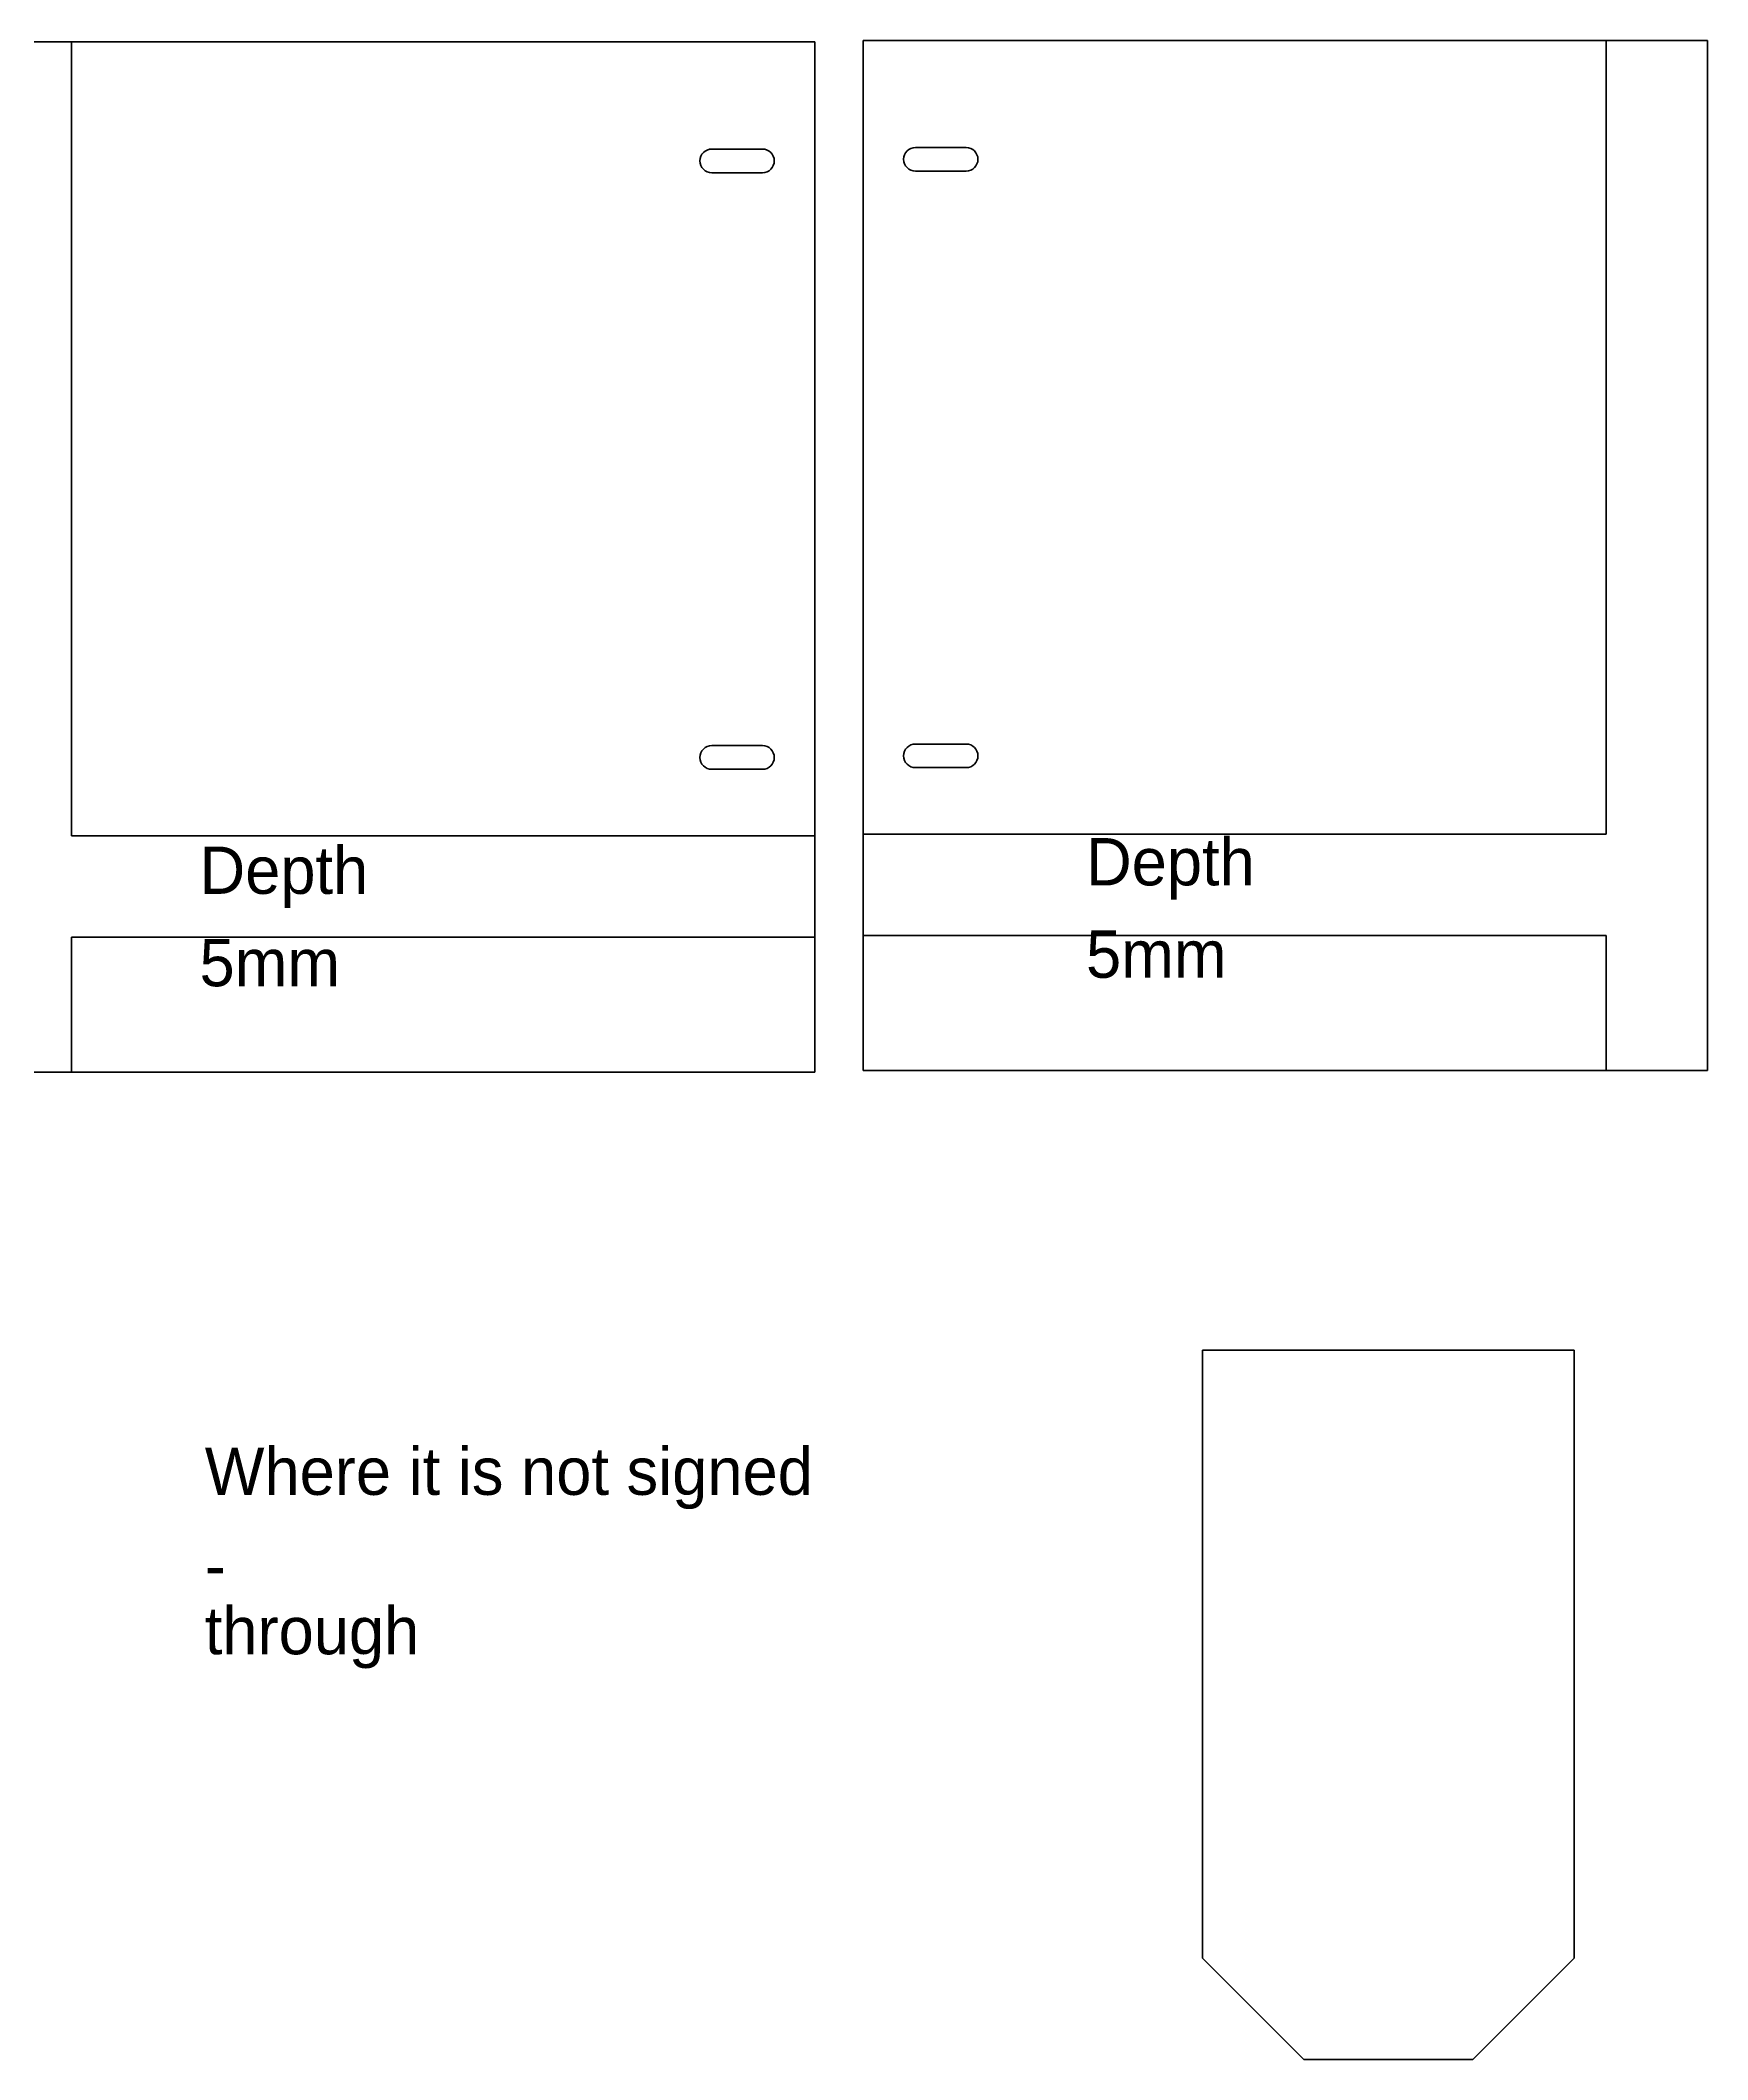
# Model space of a CAD drawing. Extents: x -630 to 758, y -253 to 381.
# Drawn here: x 264 to 758, y -222 to 376 of the extents above; entities that cross this region are included whole.
import ezdxf

# ---------------------------------------------------------------- set-up
doc = ezdxf.new("R2010")
doc.units = 0
doc.header["$MEASUREMENT"] = 0
doc.layers.add('Видимый контур (ГОСТ)', color=7, linetype='Continuous', lineweight=0)
doc.layers.add('Обозначение (ГОСТ)', color=7, linetype='Continuous', lineweight=0)

# ---------------------------------------------------------------- blocks, each defined once
blk = doc.blocks.new('Block_4')
at = {"layer": 'Обозначение (ГОСТ)', "char_height": 0.2, "attachment_point": 7}
for s, insert in [('\\C18;\\c0;\\FMyriad Pro|b0|i0|c1;\\H14.000000;\\W1.000000;Depth', (311.39, 119.33)), ('\\C18;\\c0;\\FMyriad Pro|b0|i0|c1;\\H14.000000;\\W1.000000;5mm', (311.39, 96))]:
    blk.add_mtext(s, dxfattribs=dict(at, insert=insert))
blk = doc.blocks.new('Block_5')
at = {"layer": 'Обозначение (ГОСТ)', "char_height": 0.2, "attachment_point": 7}
for s, insert in [('\\C18;\\c0;\\FMyriad Pro|b0|i0|c1;\\H14.000000;\\W1.000000;Depth', (573.82, 121.84)), ('\\C18;\\c0;\\FMyriad Pro|b0|i0|c1;\\H14.000000;\\W1.000000;5mm', (573.82, 98.51))]:
    blk.add_mtext(s, dxfattribs=dict(at, insert=insert))
blk = doc.blocks.new('Block_6')
at = {"layer": 'Обозначение (ГОСТ)', "char_height": 0.2, "attachment_point": 7}
for s, insert in [('\\C18;\\c0;\\FMyriad Pro|b0|i0|c1;\\H14.000000;\\W1.000000;Where it is not signed', (312.95, -58.59)), ('\\C18;\\c0;\\FMyriad Pro|b0|i0|c1;\\H14.000000;\\W1.000000;-', (312.95, -82.19)), ('\\C18;\\c0;\\FMyriad Pro|b0|i0|c1;\\H14.000000;\\W1.000000;through', (312.95, -105.78))]:
    blk.add_mtext(s, dxfattribs=dict(at, insert=insert))

msp = doc.modelspace()

# ---------------------------------------------------------------- linework, layer by layer
at = {"layer": 'Видимый контур (ГОСТ)', "color": 18, "lineweight": 50, "true_color": 0x000000}
for p, q in [((243.52, 375.73), (273.52, 375.73)), ((273.52, 375.73), (273.52, 140.73)), ((273.52, 375.73), (493.52, 375.73)), ((493.52, 375.73), (493.52, 140.73)), ((727.83, 376.21), (507.83, 376.21)), ((507.83, 376.21), (507.83, 141.21)), ((727.83, 376.21), (727.83, 141.21)), ((757.83, 376.21), (727.83, 376.21)), ((757.83, 71.21), (757.83, 376.21)), ((463.03, 344.03), (478.03, 344.03)), ((538.32, 344.51), (523.32, 344.51)), ((478.03, 337.03), (463.03, 337.03)), ((523.32, 337.51), (538.32, 337.51)), ((463.03, 167.43), (478.03, 167.43)), ((538.32, 167.91), (523.32, 167.91)), ((478.03, 160.43), (463.03, 160.43)), ((523.32, 160.91), (538.32, 160.91)), ((273.52, 140.73), (493.52, 140.73)), ((493.52, 140.73), (493.52, 110.73)), ((727.83, 141.21), (507.83, 141.21)), ((507.83, 141.21), (507.83, 111.21)), ((493.52, 110.73), (273.52, 110.73)), ((273.52, 110.73), (273.52, 70.73)), ((493.52, 110.73), (493.52, 70.73)), ((507.83, 111.21), (727.83, 111.21)), ((507.83, 111.21), (507.83, 71.21)), ((727.83, 111.21), (727.83, 71.21)), ((273.52, 70.73), (243.52, 70.73)), ((493.52, 70.73), (273.52, 70.73)), ((507.83, 71.21), (727.83, 71.21)), ((727.83, 71.21), (757.83, 71.21)), ((608.31, -11.55), (718.31, -11.55)), ((608.31, -191.55), (608.31, -11.55)), ((718.31, -11.55), (718.31, -191.55)), ((638.31, -221.55), (608.31, -191.55)), ((718.31, -191.55), (688.31, -221.55)), ((688.31, -221.55), (638.31, -221.55))]:
    msp.add_line(p, q, dxfattribs=at)
for points in [[(463.03, 344.03), (461.1, 344.03), (459.53, 342.46), (459.53, 340.53), (459.53, 338.59), (461.1, 337.03), (463.03, 337.03)], [(478.03, 337.03), (479.96, 337.03), (481.53, 338.59), (481.53, 340.53), (481.53, 342.46), (479.96, 344.03), (478.03, 344.03)], [(523.32, 344.51), (521.38, 344.51), (519.82, 342.94), (519.82, 341.01), (519.82, 339.07), (521.38, 337.51), (523.32, 337.51)], [(538.32, 337.51), (540.25, 337.51), (541.82, 339.07), (541.82, 341.01), (541.82, 342.94), (540.25, 344.51), (538.32, 344.51)], [(463.03, 167.43), (461.1, 167.43), (459.53, 165.86), (459.53, 163.93), (459.53, 161.99), (461.1, 160.43), (463.03, 160.43)], [(478.03, 160.43), (479.96, 160.43), (481.53, 161.99), (481.53, 163.93), (481.53, 165.86), (479.96, 167.43), (478.03, 167.43)], [(523.32, 167.91), (521.38, 167.91), (519.82, 166.34), (519.82, 164.41), (519.82, 162.47), (521.38, 160.91), (523.32, 160.91)], [(538.32, 160.91), (540.25, 160.91), (541.82, 162.47), (541.82, 164.41), (541.82, 166.34), (540.25, 167.91), (538.32, 167.91)]]:
    msp.add_open_spline(points, degree=3, knots=[0, 0, 0, 0, 1, 1, 1, 2, 2, 2, 2], dxfattribs=at)

# ---------------------------------------------------------------- block references
at = {"layer": 'Обозначение (ГОСТ)'}
for name in ['Block_4', 'Block_5', 'Block_6']:
    msp.add_blockref(name, (0, 0), dxfattribs=at)

doc.saveas('drawing.dxf')
